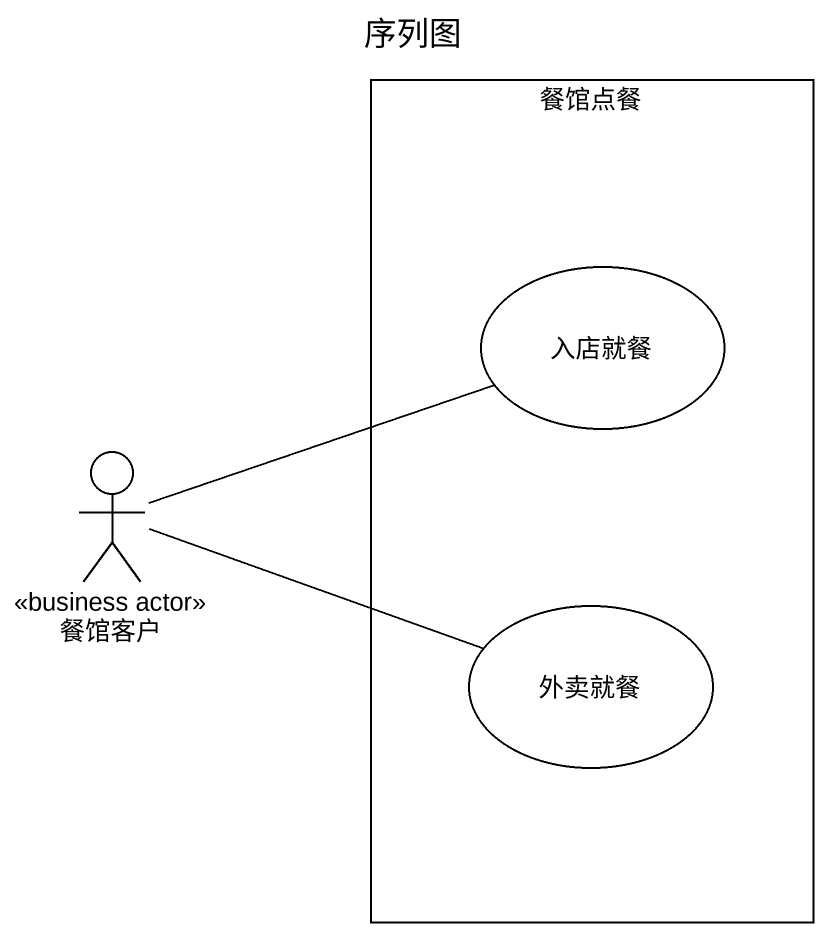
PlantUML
@startuml
title 序列图
rectangle 餐馆点餐 {
  usecase 入店就餐
  usecase 外卖就餐
}
actor 餐馆客户 <<business actor>>
餐馆客户 -right- 入店就餐
餐馆客户 -right- 外卖就餐
@enduml
